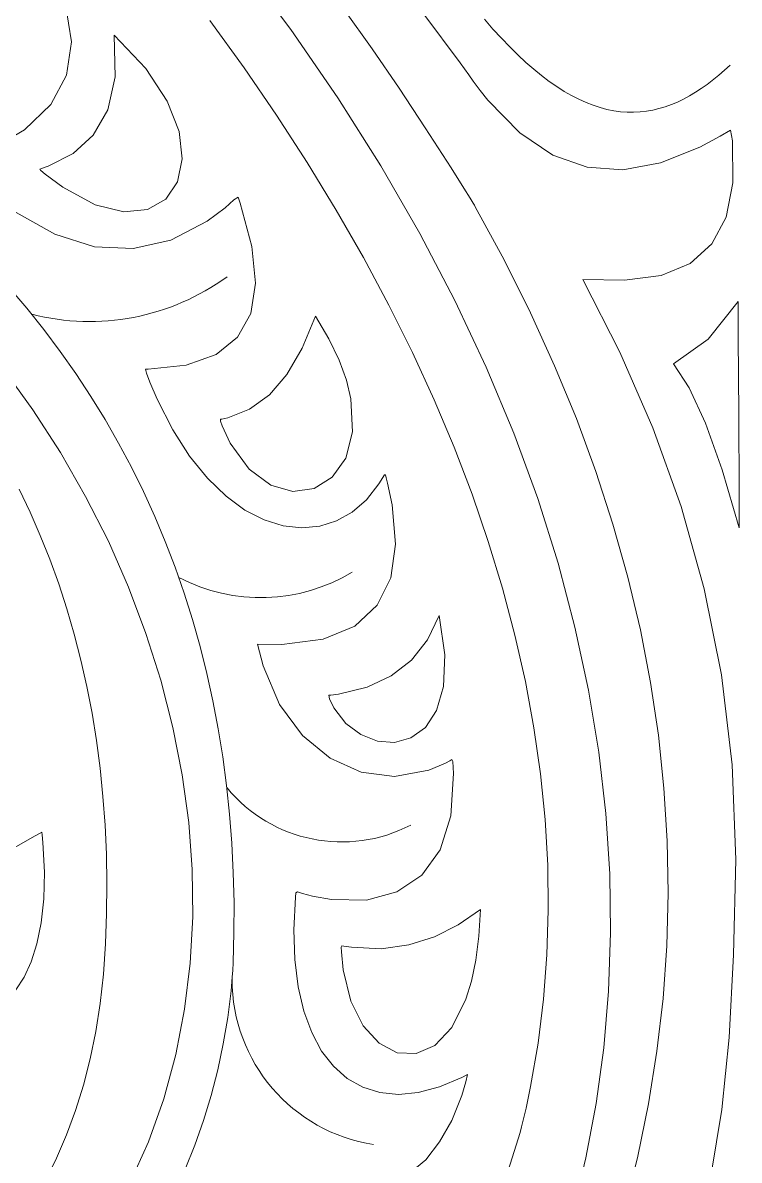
# Model space of a CAD drawing. Header units: inches. Extents: x 249 to 1192, y -18 to 440.
# Drawn here: x 622.5854 to 622.8139, y 264.9878 to 265.3508 of the extents above; entities that cross this region are included whole.
import ezdxf

# ---------------------------------------------------------------- set-up
doc = ezdxf.new("R2010")
doc.units = ezdxf.units.IN
doc.header["$MEASUREMENT"] = 0
doc.layers.add('KACA', color=141, linetype='Continuous', lineweight=30)
doc.layers.add('KOLOM', color=5, linetype='Continuous')

# ---------------------------------------------------------------- blocks, each defined once
blk = doc.blocks.new('GORGA')
at = {"lineweight": 9}
for points in [[(366.84639, 149.91363), (366.83004, 149.89172), (366.81502, 149.86991), (366.8013, 149.84821), (366.78886, 149.82664), (366.77767, 149.80522), (366.76769, 149.78397), (366.7589, 149.7629), (366.75128, 149.74204), (366.74478, 149.72141), (366.73939, 149.70102), (366.73508, 149.68089), (366.73181, 149.66104), (366.72956, 149.6415), (366.72831, 149.62227), (366.72801, 149.60339), (366.72865, 149.58486), (366.73019, 149.56671), (366.73261, 149.54896), (366.73588, 149.53162), (366.73997, 149.51471)], [(366.92187, 149.78359), (366.91231, 149.77035), (366.90351, 149.7567), (366.89548, 149.74269), (366.88824, 149.72837), (366.88182, 149.71378), (366.87623, 149.69898), (366.8715, 149.68402), (366.86764, 149.66895), (366.86467, 149.65382), (366.86261, 149.63868), (366.86149, 149.62359), (366.86132, 149.60858), (366.86212, 149.59372), (366.86392, 149.57906), (366.86673, 149.56463), (366.87057, 149.5505), (366.87547, 149.53672), (366.88144, 149.52334)], [(366.84639, 149.91363), (366.83004, 149.89172), (366.81502, 149.86991), (366.8013, 149.84821), (366.78886, 149.82664), (366.77767, 149.80522), (366.76769, 149.78397), (366.7589, 149.7629), (366.75128, 149.74204), (366.74478, 149.72141), (366.73939, 149.70102), (366.73508, 149.68089), (366.73181, 149.66104), (366.72956, 149.6415), (366.72831, 149.62227), (366.72801, 149.60339), (366.72865, 149.58486), (366.73019, 149.56671), (366.73261, 149.54896), (366.73588, 149.53162), (366.73997, 149.51471)], [(366.92187, 149.78359), (366.91231, 149.77035), (366.90351, 149.7567), (366.89548, 149.74269), (366.88824, 149.72837), (366.88182, 149.71378), (366.87623, 149.69898), (366.8715, 149.68402), (366.86764, 149.66895), (366.86467, 149.65382), (366.86261, 149.63868), (366.86149, 149.62359), (366.86132, 149.60858), (366.86212, 149.59372), (366.86392, 149.57906), (366.86673, 149.56463), (366.87057, 149.5505), (366.87547, 149.53672), (366.88144, 149.52334)], [(366.79704, 149.5227), (366.78698, 149.531), (366.78257, 149.53672), (366.77872, 149.54354), (366.77553, 149.55149), (366.77421, 149.55591), (366.77366, 149.55818), (366.77549, 149.55723), (366.78261, 149.55424), (366.78936, 149.55246), (366.79572, 149.55188), (366.80164, 149.55246), (366.80708, 149.55416), (366.81202, 149.55696), (366.8164, 149.56082), (366.8202, 149.5657), (366.82337, 149.57158), (366.82588, 149.57843), (366.82769, 149.58621), (366.82877, 149.59488), (366.82906, 149.60442), (366.82855, 149.6148), (366.82842, 149.61616), (366.82786, 149.61647), (366.82627, 149.61599), (366.82313, 149.61517), (366.81706, 149.61404), (366.80586, 149.61387), (366.79617, 149.61646), (366.78826, 149.6218), (366.78243, 149.6299), (366.77896, 149.64072), (366.77814, 149.65427), (366.77838, 149.65808), (366.77863, 149.6587), (366.77929, 149.65832), (366.78064, 149.6576), (366.78605, 149.65531), (366.79695, 149.65336), (366.80759, 149.65472), (366.81753, 149.65915), (366.82634, 149.66643), (366.83359, 149.67633), (366.83885, 149.6886), (366.84061, 149.69555), (366.83291, 149.69545), (366.81968, 149.69711), (366.80956, 149.70134), (366.80244, 149.70796), (366.79818, 149.71675), (366.79664, 149.7275), (366.79769, 149.74002), (366.79915, 149.74688), (366.79961, 149.74865), (366.79985, 149.74954), (366.80019, 149.7496), (366.80192, 149.74668), (366.80588, 149.74164), (366.81041, 149.73769), (366.81542, 149.73486), (366.82083, 149.73317), (366.82655, 149.73264), (366.83248, 149.73331), (366.83855, 149.73521), (366.84465, 149.73835), (366.8507, 149.74277), (366.85662, 149.7485), (366.86231, 149.75556), (366.86768, 149.76397), (366.87265, 149.77377), (366.87496, 149.7792), (366.87606, 149.78205), (366.87642, 149.78333), (366.87557, 149.78334), (366.86339, 149.78463), (366.85387, 149.78801), (366.84701, 149.79349), (366.84282, 149.80106), (366.84129, 149.81072), (366.84242, 149.82247), (366.84621, 149.83632), (366.84687, 149.8382), (366.84818, 149.8373), (366.851, 149.83484), (366.8567, 149.83055), (366.86835, 149.82448), (366.88035, 149.82176), (366.89268, 149.82239), (366.90535, 149.82637), (366.91836, 149.8337)], [(366.92694, 149.85276), (366.91503, 149.85966), (366.90657, 149.8678), (366.90155, 149.87717), (366.89999, 149.88778), (366.90188, 149.89963)], [(366.69596, 149.52642), (366.6925, 149.54701), (366.6902, 149.57003), (366.68878, 149.59641), (366.68804, 149.62681), (366.68925, 149.65699), (366.6927, 149.68575), (366.6982, 149.71321), (366.70555, 149.73945), (366.71458, 149.76459), (366.72509, 149.78871), (366.73688, 149.81192), (366.72361, 149.81172), (366.71193, 149.81318), (366.70263, 149.81703), (366.69571, 149.82325), (366.69116, 149.83184), (366.68899, 149.84281), (366.68919, 149.85615), (366.68973, 149.85961), (366.69306, 149.85761), (366.69958, 149.85411), (366.71214, 149.84913), (366.72409, 149.84696), (366.7355, 149.84774), (366.74644, 149.85161), (366.75696, 149.85869), (366.76715, 149.86912), (366.76964, 149.87227), (366.77089, 149.87392), (366.77151, 149.87477), (366.77185, 149.87525), (366.77325, 149.87719), (366.77605, 149.88106), (366.79921, 149.91222)], [(366.79704, 149.5227), (366.78698, 149.531), (366.78257, 149.53672), (366.77872, 149.54354), (366.77553, 149.55149), (366.77421, 149.55591), (366.77366, 149.55818), (366.77549, 149.55723), (366.78261, 149.55424), (366.78936, 149.55246), (366.79572, 149.55188), (366.80164, 149.55246), (366.80708, 149.55416), (366.81202, 149.55696), (366.8164, 149.56082), (366.8202, 149.5657), (366.82337, 149.57158), (366.82588, 149.57843), (366.82769, 149.58621), (366.82877, 149.59488), (366.82906, 149.60442), (366.82855, 149.6148), (366.82842, 149.61616), (366.82786, 149.61647), (366.82627, 149.61599), (366.82313, 149.61517), (366.81706, 149.61404), (366.80586, 149.61387), (366.79617, 149.61646), (366.78826, 149.6218), (366.78243, 149.6299), (366.77896, 149.64072), (366.77814, 149.65427), (366.77838, 149.65808), (366.77863, 149.6587), (366.77929, 149.65832), (366.78064, 149.6576), (366.78605, 149.65531), (366.79695, 149.65336), (366.80759, 149.65472), (366.81753, 149.65915), (366.82634, 149.66643), (366.83359, 149.67633), (366.83885, 149.6886), (366.84061, 149.69555), (366.83291, 149.69545), (366.81968, 149.69711), (366.80956, 149.70134), (366.80244, 149.70796), (366.79818, 149.71675), (366.79664, 149.7275), (366.79769, 149.74002), (366.79915, 149.74688), (366.79961, 149.74865), (366.79985, 149.74954), (366.80019, 149.7496), (366.80192, 149.74668), (366.80588, 149.74164), (366.81041, 149.73769), (366.81542, 149.73486), (366.82083, 149.73317), (366.82655, 149.73264), (366.83248, 149.73331), (366.83855, 149.73521), (366.84465, 149.73835), (366.8507, 149.74277), (366.85662, 149.7485), (366.86231, 149.75556), (366.86768, 149.76397), (366.87265, 149.77377), (366.87496, 149.7792), (366.87606, 149.78205), (366.87642, 149.78333), (366.87557, 149.78334), (366.86339, 149.78463), (366.85387, 149.78801), (366.84701, 149.79349), (366.84282, 149.80106), (366.84129, 149.81072), (366.84242, 149.82247), (366.84621, 149.83632), (366.84687, 149.8382), (366.84818, 149.8373), (366.851, 149.83484), (366.8567, 149.83055), (366.86835, 149.82448), (366.88035, 149.82176), (366.89268, 149.82239), (366.90535, 149.82637), (366.91836, 149.8337)], [(366.92694, 149.85276), (366.91503, 149.85966), (366.90657, 149.8678), (366.90155, 149.87717), (366.89999, 149.88778), (366.90188, 149.89963)], [(366.69596, 149.52642), (366.6925, 149.54701), (366.6902, 149.57003), (366.68878, 149.59641), (366.68804, 149.62681), (366.68925, 149.65699), (366.6927, 149.68575), (366.6982, 149.71321), (366.70555, 149.73945), (366.71458, 149.76459), (366.72509, 149.78871), (366.73688, 149.81192), (366.72361, 149.81172), (366.71193, 149.81318), (366.70263, 149.81703), (366.69571, 149.82325), (366.69116, 149.83184), (366.68899, 149.84281), (366.68919, 149.85615), (366.68973, 149.85961), (366.69306, 149.85761), (366.69958, 149.85411), (366.71214, 149.84913), (366.72409, 149.84696), (366.7355, 149.84774), (366.74644, 149.85161), (366.75696, 149.85869), (366.76715, 149.86912), (366.76964, 149.87227), (366.77089, 149.87392), (366.77151, 149.87477), (366.77185, 149.87525), (366.77325, 149.87719), (366.77605, 149.88106), (366.79921, 149.91222)], [(366.72344, 149.51538), (366.7193, 149.53213), (366.7159, 149.5489), (366.71323, 149.56567), (366.71131, 149.58245), (366.71012, 149.59923), (366.70968, 149.61603), (366.70997, 149.63283), (366.711, 149.64964), (366.71278, 149.66646), (366.71529, 149.68328), (366.71854, 149.70012), (366.72253, 149.71696), (366.72727, 149.73381), (366.73274, 149.75067), (366.73895, 149.76753), (366.7459, 149.78441), (366.75359, 149.80129), (366.76202, 149.81818), (366.77118, 149.83507), (366.77148, 149.8356), (366.77188, 149.83626), (366.77287, 149.83788), (366.77488, 149.84111), (366.77892, 149.84754), (366.78713, 149.8603), (366.79551, 149.87294), (366.80407, 149.88548), (366.82172, 149.9103)], [(366.72344, 149.51538), (366.7193, 149.53213), (366.7159, 149.5489), (366.71323, 149.56567), (366.71131, 149.58245), (366.71012, 149.59923), (366.70968, 149.61603), (366.70997, 149.63283), (366.711, 149.64964), (366.71278, 149.66646), (366.71529, 149.68328), (366.71854, 149.70012), (366.72253, 149.71696), (366.72727, 149.73381), (366.73274, 149.75067), (366.73895, 149.76753), (366.7459, 149.78441), (366.75359, 149.80129), (366.76202, 149.81818), (366.77118, 149.83507), (366.77148, 149.8356), (366.77188, 149.83626), (366.77287, 149.83788), (366.77488, 149.84111), (366.77892, 149.84754), (366.78713, 149.8603), (366.79551, 149.87294), (366.80407, 149.88548), (366.82172, 149.9103)], [(366.91994, 149.80946), (366.91425, 149.80278), (366.90879, 149.79595), (366.90356, 149.78898), (366.89856, 149.78187), (366.89379, 149.77462), (366.88926, 149.76722), (366.88495, 149.7597), (366.88088, 149.75203), (366.87704, 149.74424), (366.87344, 149.73632), (366.87008, 149.72827), (366.86695, 149.7201), (366.86406, 149.7118), (366.8614, 149.70339), (366.85899, 149.69485), (366.85681, 149.6862), (366.85488, 149.67744), (366.85319, 149.66856), (366.85173, 149.65958), (366.85053, 149.65049), (366.84956, 149.6413), (366.84884, 149.632), (366.84837, 149.6226), (366.84814, 149.61311), (366.84816, 149.60352), (366.84842, 149.59384), (366.84854, 149.59147), (366.8487, 149.58929), (366.84909, 149.58496), (366.85015, 149.5764), (366.85156, 149.56797), (366.85332, 149.55968), (366.85542, 149.55154), (366.85785, 149.54355), (366.86062, 149.53571), (366.8637, 149.52803)], [(366.91994, 149.80946), (366.91425, 149.80278), (366.90879, 149.79595), (366.90356, 149.78898), (366.89856, 149.78187), (366.89379, 149.77462), (366.88926, 149.76722), (366.88495, 149.7597), (366.88088, 149.75203), (366.87704, 149.74424), (366.87344, 149.73632), (366.87008, 149.72827), (366.86695, 149.7201), (366.86406, 149.7118), (366.8614, 149.70339), (366.85899, 149.69485), (366.85681, 149.6862), (366.85488, 149.67744), (366.85319, 149.66856), (366.85173, 149.65958), (366.85053, 149.65049), (366.84956, 149.6413), (366.84884, 149.632), (366.84837, 149.6226), (366.84814, 149.61311), (366.84816, 149.60352), (366.84842, 149.59384), (366.84854, 149.59147), (366.8487, 149.58929), (366.84909, 149.58496), (366.85015, 149.5764), (366.85156, 149.56797), (366.85332, 149.55968), (366.85542, 149.55154), (366.85785, 149.54355), (366.86062, 149.53571), (366.8637, 149.52803)], [(366.68986, 149.88037), (366.69353, 149.87711), (366.69723, 149.8742), (366.6991, 149.87288), (366.70098, 149.87165), (366.70288, 149.87052), (366.70478, 149.86949), (366.70671, 149.86856), (366.70865, 149.86774), (366.71061, 149.86704), (366.71259, 149.86644), (366.71458, 149.86597), (366.7166, 149.86561), (366.71864, 149.86538), (366.7207, 149.86528), (366.72279, 149.8653), (366.7249, 149.86546), (366.72703, 149.86576), (366.72919, 149.8662), (366.73138, 149.86678), (366.7336, 149.86751), (366.73585, 149.86839), (366.73813, 149.86942), (366.74045, 149.87061), (366.74279, 149.87196), (366.74517, 149.87347), (366.74759, 149.87515), (366.75004, 149.877), (366.75253, 149.87902), (366.75505, 149.88122), (366.75762, 149.8836), (366.76022, 149.88616), (366.76287, 149.88891), (366.76556, 149.89185), (366.76829, 149.89498)], [(366.68986, 149.88037), (366.69353, 149.87711), (366.69723, 149.8742), (366.6991, 149.87288), (366.70098, 149.87165), (366.70288, 149.87052), (366.70478, 149.86949), (366.70671, 149.86856), (366.70865, 149.86774), (366.71061, 149.86704), (366.71259, 149.86644), (366.71458, 149.86597), (366.7166, 149.86561), (366.71864, 149.86538), (366.7207, 149.86528), (366.72279, 149.8653), (366.7249, 149.86546), (366.72703, 149.86576), (366.72919, 149.8662), (366.73138, 149.86678), (366.7336, 149.86751), (366.73585, 149.86839), (366.73813, 149.86942), (366.74045, 149.87061), (366.74279, 149.87196), (366.74517, 149.87347), (366.74759, 149.87515), (366.75004, 149.877), (366.75253, 149.87902), (366.75505, 149.88122), (366.75762, 149.8836), (366.76022, 149.88616), (366.76287, 149.88891), (366.76556, 149.89185), (366.76829, 149.89498)], [(366.90824, 149.52431), (366.90475, 149.5315), (366.90157, 149.53899), (366.89873, 149.54677), (366.89621, 149.55485), (366.89405, 149.56322), (366.89226, 149.57191), (366.89083, 149.5809), (366.88979, 149.5902), (366.88915, 149.59988), (366.8888, 149.60956), (366.88871, 149.6191), (366.88887, 149.62852), (366.88929, 149.63779), (366.88996, 149.64694), (366.89088, 149.65594), (366.89204, 149.66479), (366.89345, 149.67351), (366.8951, 149.68207), (366.89699, 149.69049), (366.89912, 149.69876), (366.90148, 149.70687), (366.90407, 149.71482), (366.90689, 149.72262), (366.90994, 149.73025), (366.91322, 149.73772), (366.91672, 149.74503)], [(366.76136, 149.5256), (366.75691, 149.53975), (366.7564, 149.54149), (366.75619, 149.54235), (366.75579, 149.54406), (366.755, 149.54749), (366.75356, 149.55437), (366.75116, 149.56825), (366.74942, 149.58226), (366.74834, 149.59641), (366.74789, 149.61069), (366.7481, 149.62507), (366.74893, 149.63957), (366.7504, 149.65417), (366.7525, 149.66885), (366.75522, 149.68362), (366.75855, 149.69846), (366.7625, 149.71338), (366.76705, 149.72834), (366.77221, 149.74336), (366.77797, 149.75843), (366.78431, 149.77352), (366.79125, 149.78864), (366.79876, 149.80378), (366.80686, 149.81893), (366.81553, 149.83408), (366.82477, 149.84923), (366.83457, 149.86436), (366.84492, 149.87947), (366.85584, 149.89454)], [(366.90824, 149.52431), (366.90475, 149.5315), (366.90157, 149.53899), (366.89873, 149.54677), (366.89621, 149.55485), (366.89405, 149.56322), (366.89226, 149.57191), (366.89083, 149.5809), (366.88979, 149.5902), (366.88915, 149.59988), (366.8888, 149.60956), (366.88871, 149.6191), (366.88887, 149.62852), (366.88929, 149.63779), (366.88996, 149.64694), (366.89088, 149.65594), (366.89204, 149.66479), (366.89345, 149.67351), (366.8951, 149.68207), (366.89699, 149.69049), (366.89912, 149.69876), (366.90148, 149.70687), (366.90407, 149.71482), (366.90689, 149.72262), (366.90994, 149.73025), (366.91322, 149.73772), (366.91672, 149.74503)], [(366.76136, 149.5256), (366.75691, 149.53975), (366.7564, 149.54149), (366.75619, 149.54235), (366.75579, 149.54406), (366.755, 149.54749), (366.75356, 149.55437), (366.75116, 149.56825), (366.74942, 149.58226), (366.74834, 149.59641), (366.74789, 149.61069), (366.7481, 149.62507), (366.74893, 149.63957), (366.7504, 149.65417), (366.7525, 149.66885), (366.75522, 149.68362), (366.75855, 149.69846), (366.7625, 149.71338), (366.76705, 149.72834), (366.77221, 149.74336), (366.77797, 149.75843), (366.78431, 149.77352), (366.79125, 149.78864), (366.79876, 149.80378), (366.80686, 149.81893), (366.81553, 149.83408), (366.82477, 149.84923), (366.83457, 149.86436), (366.84492, 149.87947), (366.85584, 149.89454)], [(366.9177, 149.58527), (366.91512, 149.58926), (366.91288, 149.59415), (366.91104, 149.59995), (366.90968, 149.60665), (366.90886, 149.61425), (366.90864, 149.62277), (366.9091, 149.6322), (366.90933, 149.63469), (366.90946, 149.63552), (366.90956, 149.63546), (366.91, 149.63522), (366.91176, 149.63425), (366.91899, 149.63011)], [(366.9177, 149.58527), (366.91512, 149.58926), (366.91288, 149.59415), (366.91104, 149.59995), (366.90968, 149.60665), (366.90886, 149.61425), (366.90864, 149.62277), (366.9091, 149.6322), (366.90933, 149.63469), (366.90946, 149.63552), (366.90956, 149.63546), (366.91, 149.63522), (366.91176, 149.63425), (366.91899, 149.63011)]]:
    blk.add_lwpolyline(points, dxfattribs=at)
for points in [[(366.88641, 149.88992), (366.87632, 149.87927), (366.8695, 149.86888), (366.86569, 149.85913), (366.86466, 149.85041), (366.86615, 149.8431), (366.86992, 149.8376), (366.87571, 149.83429), (366.88328, 149.83355), (366.89239, 149.83577), (366.90277, 149.84135), (366.90836, 149.84551), (366.9098, 149.84671), (366.9101, 149.84717), (366.90955, 149.84734), (366.90741, 149.84809), (366.89951, 149.8521), (366.89304, 149.85798), (366.88841, 149.86605), (366.88605, 149.8766), (366.88641, 149.88992)], [(366.88641, 149.88992), (366.87632, 149.87927), (366.8695, 149.86888), (366.86569, 149.85913), (366.86466, 149.85041), (366.86615, 149.8431), (366.86992, 149.8376), (366.87571, 149.83429), (366.88328, 149.83355), (366.89239, 149.83577), (366.90277, 149.84135), (366.90836, 149.84551), (366.9098, 149.84671), (366.9101, 149.84717), (366.90955, 149.84734), (366.90741, 149.84809), (366.89951, 149.8521), (366.89304, 149.85798), (366.88841, 149.86605), (366.88605, 149.8766), (366.88641, 149.88992)], [(366.68735, 149.80492), (366.69688, 149.79288), (366.70796, 149.78503), (366.70292, 149.77737), (366.69774, 149.7661), (366.69243, 149.75121), (366.68699, 149.7327), (366.68701, 149.73581), (366.68705, 149.74399), (366.68717, 149.76881), (366.68729, 149.79364), (366.68734, 149.80182), (366.68735, 149.80492)], [(366.68735, 149.80492), (366.69688, 149.79288), (366.70796, 149.78503), (366.70292, 149.77737), (366.69774, 149.7661), (366.69243, 149.75121), (366.68699, 149.7327), (366.68701, 149.73581), (366.68705, 149.74399), (366.68717, 149.76881), (366.68729, 149.79364), (366.68734, 149.80182), (366.68735, 149.80492)], [(366.8222, 149.8002), (366.81788, 149.79298), (366.8146, 149.78615), (366.81227, 149.77975), (366.81084, 149.77379), (366.81034, 149.7633), (366.81252, 149.75491), (366.81681, 149.7488), (366.82261, 149.74519), (366.82935, 149.74427), (366.83644, 149.74626), (366.84331, 149.75134), (366.84936, 149.75974), (366.8519, 149.76524), (366.85248, 149.76675), (366.8525, 149.7673), (366.85203, 149.76738), (366.85017, 149.76778), (366.84318, 149.77053), (366.83688, 149.77515), (366.83129, 149.78164), (366.8264, 149.78999), (366.8222, 149.8002)], [(366.8222, 149.8002), (366.81788, 149.79298), (366.8146, 149.78615), (366.81227, 149.77975), (366.81084, 149.77379), (366.81034, 149.7633), (366.81252, 149.75491), (366.81681, 149.7488), (366.82261, 149.74519), (366.82935, 149.74427), (366.83644, 149.74626), (366.84331, 149.75134), (366.84936, 149.75974), (366.8519, 149.76524), (366.85248, 149.76675), (366.8525, 149.7673), (366.85203, 149.76738), (366.85017, 149.76778), (366.84318, 149.77053), (366.83688, 149.77515), (366.83129, 149.78164), (366.8264, 149.78999), (366.8222, 149.8002)], [(366.78269, 149.70471), (366.78091, 149.69213), (366.78131, 149.68207), (366.78351, 149.6744), (366.78711, 149.66895), (366.79173, 149.6656), (366.79696, 149.6642), (366.80242, 149.6646), (366.80773, 149.66667), (366.81247, 149.67025), (366.81627, 149.6752), (366.8177, 149.67815), (366.81788, 149.67922), (366.81725, 149.67929), (366.81477, 149.67962), (366.80571, 149.68183), (366.79797, 149.68545), (366.79155, 149.69047), (366.78646, 149.69689), (366.78269, 149.70471)], [(366.78269, 149.70471), (366.78091, 149.69213), (366.78131, 149.68207), (366.78351, 149.6744), (366.78711, 149.66895), (366.79173, 149.6656), (366.79696, 149.6642), (366.80242, 149.6646), (366.80773, 149.66667), (366.81247, 149.67025), (366.81627, 149.6752), (366.8177, 149.67815), (366.81788, 149.67922), (366.81725, 149.67929), (366.81477, 149.67962), (366.80571, 149.68183), (366.79797, 149.68545), (366.79155, 149.69047), (366.78646, 149.69689), (366.78269, 149.70471)], [(366.76952, 149.61087), (366.77001, 149.60232), (366.77098, 149.59472), (366.77238, 149.58803), (366.77417, 149.58223), (366.77867, 149.57322), (366.78409, 149.56751), (366.79003, 149.56489), (366.79608, 149.56518), (366.80184, 149.56819), (366.80691, 149.57372), (366.81088, 149.58158), (366.81336, 149.59158), (366.8139, 149.59733), (366.81396, 149.59884), (366.81376, 149.59931), (366.81313, 149.59919), (366.81065, 149.59881), (366.80117, 149.59837), (366.79238, 149.59955), (366.78422, 149.60216), (366.77662, 149.606), (366.76952, 149.61087)], [(366.76952, 149.61087), (366.77001, 149.60232), (366.77098, 149.59472), (366.77238, 149.58803), (366.77417, 149.58223), (366.77867, 149.57322), (366.78409, 149.56751), (366.79003, 149.56489), (366.79608, 149.56518), (366.80184, 149.56819), (366.80691, 149.57372), (366.81088, 149.58158), (366.81336, 149.59158), (366.8139, 149.59733), (366.81396, 149.59884), (366.81376, 149.59931), (366.81313, 149.59919), (366.81065, 149.59881), (366.80117, 149.59837), (366.79238, 149.59955), (366.78422, 149.60216), (366.77662, 149.606), (366.76952, 149.61087)]]:
    blk.add_lwpolyline(points, close=True, dxfattribs=at)
for points in [[(366.85038, 149.81281, 0.224561), (366.91269, 149.80086)], [(366.85038, 149.81281, 0.224561), (366.91269, 149.80086)], [(366.81049, 149.71854, 0.263902), (366.86571, 149.71684)], [(366.81049, 149.71854, 0.263902), (366.86571, 149.71684)], [(366.79177, 149.63782, 0.354049), (366.85038, 149.64968)], [(366.79177, 149.63782, 0.354049), (366.85038, 149.64968)], [(366.80363, 149.53585, 0.370521), (366.84876, 149.58861)], [(366.80363, 149.53585, 0.370521), (366.84876, 149.58861)]]:
    blk.add_lwpolyline(points, format="xyb", dxfattribs=at)
blk = doc.blocks.new('tampak depan')
at = {"layer": 'KACA', "xscale": -1}
blk.add_blockref('GORGA', (1075.19087, 190.286), dxfattribs=at)

msp = doc.modelspace()

# ---------------------------------------------------------------- block references
at = {"layer": 'KOLOM'}
msp.add_blockref('tampak depan', (-85.68993, -74.82902), dxfattribs=at)

doc.saveas('drawing.dxf')
